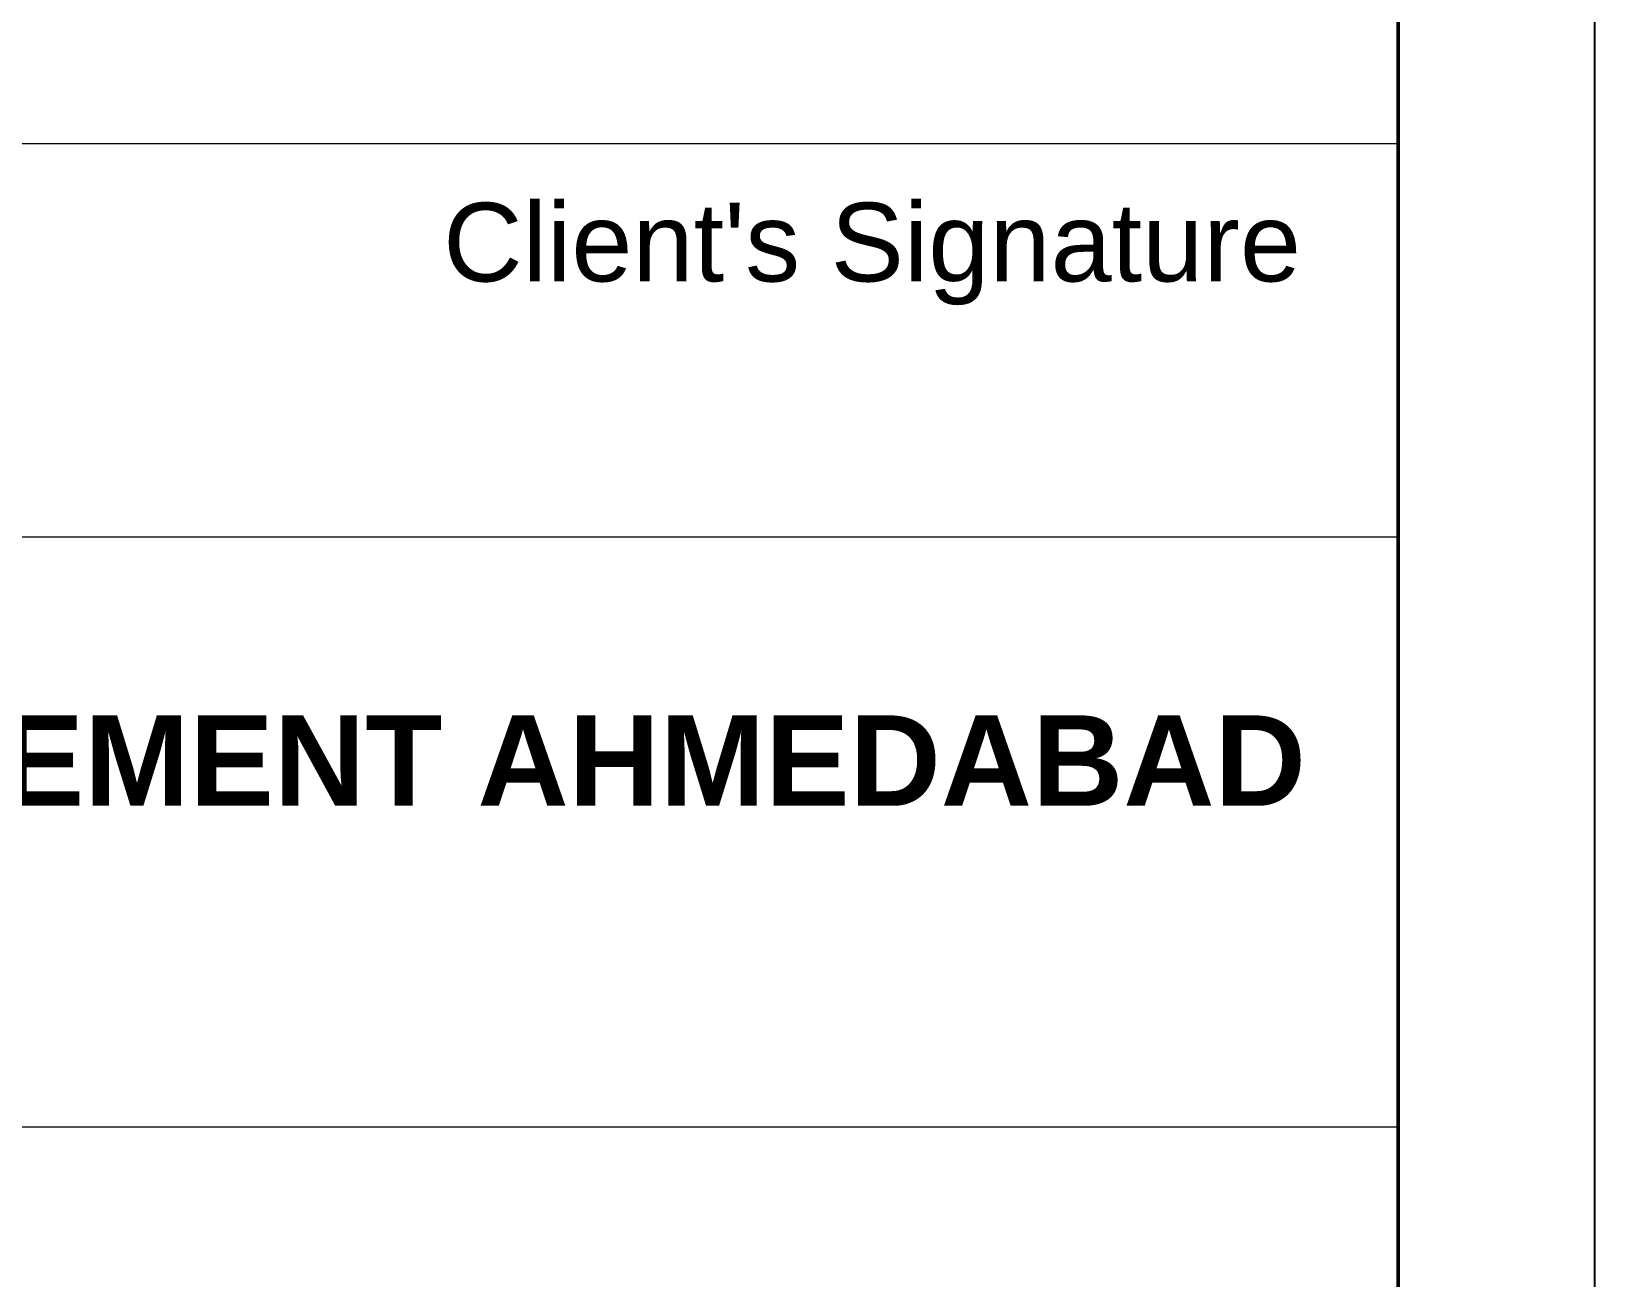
# Model space of a CAD drawing. Extents: x -200722 to 834823, y -494970 to 88783.
# Drawn here: x 310811 to 315183, y -95320 to -91834 of the extents above; entities that cross this region are included whole.
import ezdxf

# ---------------------------------------------------------------- set-up
doc = ezdxf.new("R2010")
doc.units = 0
doc.header["$LTSCALE"] = 100
doc.header["$MEASUREMENT"] = 0
doc.layers.get('0').update_dxf_attribs({"linetype": 'CONTINUOUS'})
doc.layers.add('9_PRINT BOUNDARY_NON PRINT', color=32, linetype='CONTINUOUS', plot=False)
doc.layers.add('9_TITLE TEXT', color=7, linetype='CONTINUOUS', lineweight=20)
doc.styles.add('TITLES', font='arial.ttf')

msp = doc.modelspace()

# ---------------------------------------------------------------- linework, layer by layer
at = {"color": 18, "true_color": 0x000000}
msp.add_lwpolyline([(223222.7, -104400.4), (314632.7, -104400.4), (314632.7, -40160.4), (223222.7, -40160.4)], close=True, dxfattribs=at)
at = {"layer": '9_PRINT BOUNDARY_NON PRINT', "color": 18, "true_color": 0x000000}
msp.add_lwpolyline([(222672.7, -104950.4), (315182.7, -104950.4), (315182.7, -39610.4), (222672.7, -39610.4)], close=True, dxfattribs=at)
at = {"layer": '9_TITLE TEXT', "color": 18, "true_color": 0x000000}
for p, q in [((314632.7, -92149.1), (305392.7, -92149.1)), ((314632.7, -93249.1), (305392.7, -93249.1)), ((314632.7, -94899.1), (305392.7, -94899.1))]:
    msp.add_line(p, q, dxfattribs=at)
at = {"layer": '9_TITLE TEXT', "color": 18, "lineweight": 50, "true_color": 0x000000}
msp.add_lwpolyline([(314632.7, -104400.4), (305392.7, -104400.4), (305392.7, -40160.4), (314632.7, -40160.4)], close=True, dxfattribs=at)
at = {"layer": '9_TITLE TEXT', "color": 18, "true_color": 0x000000}
msp.add_lwpolyline([(314632.7, -40160.4), (314632.7, -104400.4)], dxfattribs=at)

# ---------------------------------------------------------------- texts
at = {"layer": '9_TITLE TEXT', "color": 18, "linetype": 'ByBlock', "true_color": 0x000000, "insert": (311962.6, -92314), "char_height": 220, "width": 3182.232, "attachment_point": 1, "style": 'TITLES'}
msp.add_mtext("Client's Signature", dxfattribs=at)
at = {"layer": '9_TITLE TEXT', "color": 18, "true_color": 0x000000, "insert": (305560, -93747.2), "char_height": 271.7906, "width": 8965.505, "attachment_point": 1, "style": 'TITLES'}
msp.add_mtext('{\\fArial|b1|i0|c0|p34;\\H0.93086x;INDIAN INSTITUTE OF MANAGEMENT AHMEDABAD\\H1.0743x; \\H1.1428x;FACULTY RESIDENTIAL}', dxfattribs=at)

doc.saveas('drawing.dxf')
